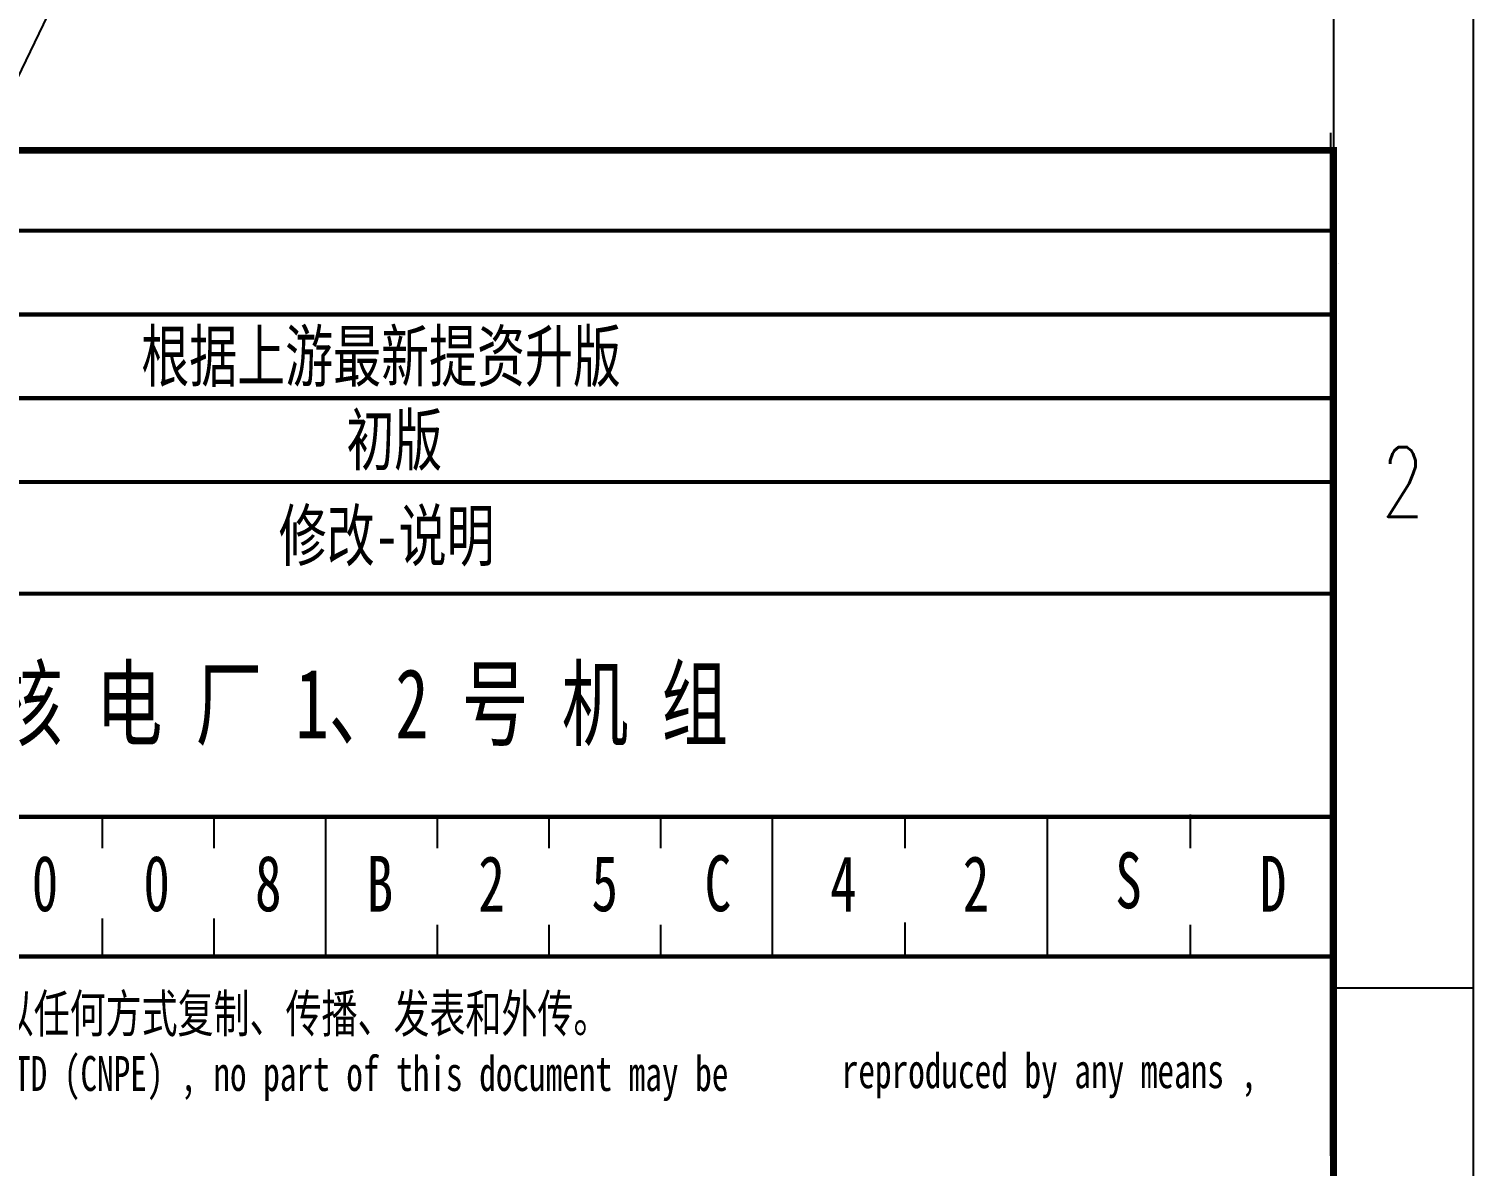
# Model space of a CAD drawing. Extents: x -383207 to 558143, y -95136 to 11777.
# Drawn here: x 244258 to 249433, y -90524 to -86450 of the extents above; entities that cross this region are included whole.
import ezdxf
from ezdxf.enums import TextEntityAlignment as Align

# ---------------------------------------------------------------- set-up
doc = ezdxf.new("R2010")
doc.units = 0
doc.layers.get('0').update_dxf_attribs({"linetype": 'CONTINUOUS'})
doc.layers.add('1', color=7, linetype='CONTINUOUS')
doc.layers.add('DIM', color=3, linetype='CONTINUOUS')
doc.styles.add('HZ', font='TXT.shx', dxfattribs={"width": 0.7, "bigfont": 'hz.shx'})
doc.styles.add('宋体', font='', dxfattribs={"width": 0.7})
doc.styles.get('宋体').set_extended_font_data('SimSun')

# ---------------------------------------------------------------- blocks, each defined once
blk = doc.blocks.new('tk')
at = {"color": 4}
for p, q in [((719581, -69998.6), (719581, -99698.6)), ((719081, -70498.6), (719081, -99198.6)), ((719081, -84848.6), (719081, -99198.6)), ((719081, -84848.6), (719081, -99198.6)), ((719081, -84848.6), (719081, -99198.6)), ((719081, -84848.6), (719081, -99198.6)), ((719081, -95611.1), (719581, -95611.1))]:
    blk.add_line(p, q, dxfattribs=at)
at = {"color": 4, "style": 'HZ', "width": 0.7}
blk.add_text('2', height=250, dxfattribs=at).set_placement((719329, -93923.3), align=Align.CENTER)

msp = doc.modelspace()

# ---------------------------------------------------------------- linework, layer by layer
for points in [[(207382.7, -64273.5), (249432.7, -64273.5), (249432.7, -93973.5), (207382.7, -93973.5)], [(245056, -84885.2), (243238.5, -81111), (239154.5, -80178.9), (235879.5, -82790.7), (235879.5, -86979.7), (239154.5, -89591.5), (243238.5, -88659.3)]]:
    msp.add_lwpolyline(points, close=True)
at = {"layer": '1', "color": 2}
for p, q in [((248922.8, -90487.9), (248922.8, -86822.5)), ((248932.7, -90470.6), (248932.7, -86885.1)), ((248949.6, -87289.7), (248949.6, -87289.7)), ((248949.6, -87289.7), (248949.6, -87289.7)), ((248949.6, -87289.7), (248949.6, -87289.7)), ((248949.6, -87289.7), (248949.6, -87289.7)), ((244522.6, -89385.2), (244522.6, -89273.3)), ((244922.6, -89385.2), (244922.6, -89273.3)), ((245322.6, -89773.4), (245322.6, -89273.3)), ((245722.7, -89385.2), (245722.7, -89273.3)), ((246122.7, -89385.2), (246122.7, -89273.3)), ((246522.7, -89385.2), (246522.7, -89273.3)), ((246922.7, -89773.4), (246922.7, -89273.3)), ((247397.3, -89385.7), (247397.3, -89273.3)), ((247907.3, -89776.4), (247907.3, -89276.3)), ((248419.7, -89385.2), (248419.7, -89264.7)), ((244522.6, -89773.4), (244522.6, -89637.6)), ((244922.6, -89773.4), (244922.6, -89637.6)), ((245722.7, -89773.4), (245722.7, -89660.1)), ((246122.7, -89773.4), (246122.7, -89660.1)), ((246522.7, -89773.4), (246522.7, -89660.1)), ((247397.3, -89768.7), (247397.3, -89651.5)), ((248419.7, -89773.4), (248419.7, -89660.1)), ((248922.8, -89773.4), (239922.4, -89773.4))]:
    msp.add_line(p, q, dxfattribs=at)
at = {"layer": '1'}
msp.add_line((248926.8, -90487.9), (248926.8, -86902.4), dxfattribs=at)
at = {"layer": '1', "color": 7}
msp.add_line((248943.7, -87307), (248943.7, -87307), dxfattribs=at)
msp.add_line((248943.7, -87307), (248943.7, -87307), dxfattribs=at)
msp.add_line((248943.7, -87307), (248943.7, -87307), dxfattribs=at)
msp.add_line((248943.7, -87307), (248943.7, -87307), dxfattribs=at)
at = {"layer": '1', "color": 2, "const_width": 25}
msp.add_lwpolyline([(239932.3, -93473.5), (248932.7, -93473.5), (248932.7, -86885.1), (239932.3, -86885.1)], close=True, dxfattribs=at)
at = {"layer": '1', "color": 2, "const_width": 15}
for points in [[(239922.4, -87173.2), (248922.8, -87173.2)], [(239922.4, -87473.2), (248922.8, -87473.2)], [(239922.4, -87773.3), (248922.8, -87773.3)], [(239922.4, -88073.3), (248922.8, -88073.3)], [(239922.4, -88473.3), (248922.8, -88473.3)], [(239922.4, -89273.3), (248922.8, -89273.3)], [(239922.4, -89773.4), (248922.8, -89773.4)], [(239932.3, -89773.4), (248932.7, -89773.4)]]:
    msp.add_lwpolyline(points, dxfattribs=at)

# ---------------------------------------------------------------- block references
at = {"layer": 'DIM'}
msp.add_blockref('tk', (-470148.2, 5725.1), dxfattribs=at)

# ---------------------------------------------------------------- texts
at = {"color": 2, "style": '宋体', "width": 0.7}
msp.add_text('浙 江 金 七 门 核 电 厂 1、2 号 机 组', height=250.012, dxfattribs=at).set_placement((242351.5, -88992.3))
at = {"color": 2, "linetype": 'Continuous', "char_height": 200, "attachment_point": 5, "style": '宋体'}
for s, insert in [('C', (246726.8, -89512.8)), ('S', (248198.2, -89502.3)), ('0', (244316.1, -89512.8)), ('B', (245516.1, -89512.8)), ('2', (245916.2, -89512.8)), ('5', (246321.7, -89512.8)), ('4', (247176.8, -89512.8)), ('2', (247651.9, -89512.8)), ('D', (248716.3, -89512.8))]:
    msp.add_mtext_dynamic_manual_height_columns(s, width=338.022, gutter_width=50, heights=[0], dxfattribs=dict(at, insert=insert))
at = {"color": 1, "linetype": 'Continuous', "char_height": 200, "attachment_point": 5, "style": '宋体'}
for s, insert in [('0', (244716.1, -89512.8)), ('8', (245116.1, -89512.8))]:
    msp.add_mtext_dynamic_manual_height_columns(s, width=200.01, gutter_width=2, heights=[0], dxfattribs=dict(at, insert=insert))
at = {"layer": '1', "color": 2, "style": '宋体', "width": 0.7}
for s, height, p in [('根据上游最新提资升版', 180, (244661, -87712.6)), ('初版', 180.01, (245395.9, -88012.7)), ('修改-说明', 180.01, (245153.7, -88355.1))]:
    msp.add_text(s, height=height, dxfattribs=at).set_placement(p)
at = {"layer": '1', "color": 2, "ltscale": 0.8, "style": '宋体', "width": 0.7}
for s, height, p in [('本文件产权属中国核电工程有限公司（CNPE）所有，未经书面许可，不得以任何方式复制、传播、发表和外传。', 135.007, (240022.3, -90045.4)), ('This document is the property of China Nuclear Power Engineering CO.,LTD (CNPE) , no part of this document may be', 125.0062, (240038.1, -90255.1)), ('reproduced by any means , ', 125.006, (247170.7, -90245.1))]:
    msp.add_text(s, height=height, dxfattribs=at).set_placement(p)

doc.saveas('drawing.dxf')
